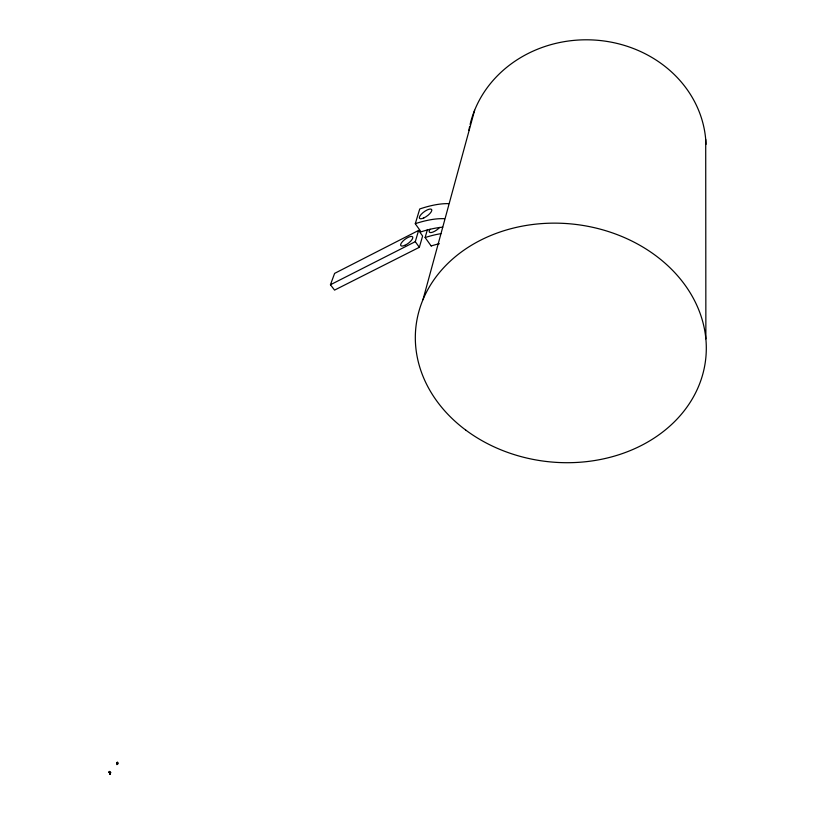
<?xml version="1.0" encoding="UTF-8"?>
<svg xmlns="http://www.w3.org/2000/svg" width="815" height="815" viewBox="0 0 815 815"><rect width="100%" height="100%" fill="white"/><g stroke="black" fill="none" stroke-linecap="round" stroke-linejoin="round"><path stroke-width="1.22" d="M109.271 771.622L109.444 771.724A2.404 0.56 -78 0 0 109.454 772.304L109.312 771.744A2.404 0.56 -78 0 0 109.251 772.263L110.657 772.426L109.679 774.168L110.443 772.742M117.605 762.412L117.503 763.37M117.757 762.433L117.584 764.205L117.462 762.494M109.587 771.438L109.679 772.681M117.258 762.351L117.279 762.524A2.394 1.436 19.1 0 0 117.197 762.83L117.177 762.809A2.364 1.416 19.1 0 1 117.248 762.351L117.258 762.351A2.364 1.416 19.1 0 0 117.268 762.83L117.38 762.616M422.975 299.686L474.615 110.3M431.196 246.018L425.124 237.532L427.437 229.504M419.338 247.302L422.618 236.014L418.615 230.421L334.619 273.382L330.442 284.751L334.558 290.109L419.338 247.302L415.283 241.658L418.615 230.421M116.881 762.524L117.126 763.105M116.932 764.643L116.83 764.501M117.228 764.144L117.564 763.207M116.81 762.575L117.482 763.889L117.207 763.146M117.584 764.205L117.655 763.288M109.291 772.589L109.353 771.856L109.271 772.386M109.617 772.111L109.597 772.263M110.371 773.129L109.567 772.966L109.556 771.448M109.679 774.168L110.147 772.691L110.382 773.241M110.157 774.25L110.657 772.426M330.442 284.751L415.283 241.658M117.279 762.524L117.187 762.514A2.364 1.416 19.1 0 0 117.115 762.983L117.115 762.636M109.404 772.304L109.974 772.569M110.32 773.201L110.025 772.182M109.444 772.212L109.567 772.966M110.514 772.783L110.178 772.345M109.139 772.253L110.076 772.783M117.401 763.288L117.482 763.889M705.709 139.416L705.872 338.877M468.88 130.42A119.306 107.519 1 0 1 469.572 126.814M470.112 124.41A119.306 107.519 1 0 1 597.487 40.271A119.306 107.519 1 0 1 706.004 144.367M431.257 245.926A114.508 43.735 -37.2 0 1 439.366 243.716M415.334 223.656A115.567 42.146 -37.3 0 1 444.521 218.705M442.759 227.171A113.937 42.258 -37.3 0 0 421.06 231.847L415.273 223.748L419.735 208.966A113.387 40.648 -37.1 0 1 448.617 203.658M425.124 237.532A113.672 42.665 -37.2 0 1 440.884 233.681M439.672 227.426A7.457 2.639 -36 0 1 431.461 232.499A7.457 2.639 -36 0 1 430.055 229.229M465.762 430.096A145.773 119.428 6.3 0 0 703.732 370.468A145.773 119.428 6.3 0 0 512.961 228.19A145.773 119.428 6.3 0 0 465.762 430.096M423.82 217.941A7.498 2.577 -36.1 0 0 431.655 209.506A7.498 2.577 -36.1 0 0 421.284 214.263A7.498 2.577 -36.1 0 0 423.82 217.941M404.912 245.315A7.366 2.588 -36.5 0 0 412.675 236.931A7.366 2.588 -36.5 0 0 402.559 241.484A7.366 2.588 -36.5 0 0 404.912 245.315"/></g></svg>
